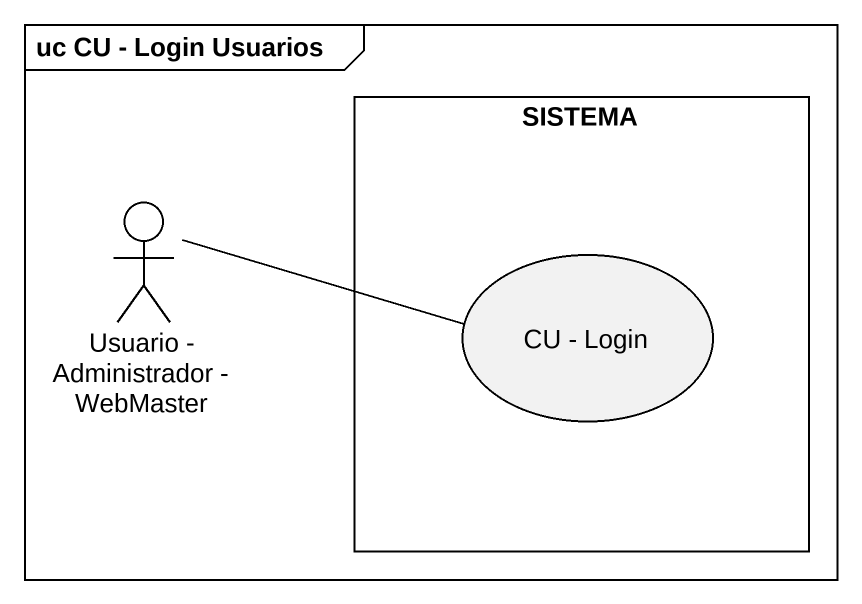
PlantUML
@startuml
mainframe uc CU - Login Usuarios
rectangle SISTEMA {
  usecase "CU - Login" as CU_Login
}
actor "Usuario - Administrador - WebMaster" as Usuario_Administrador
Usuario_Administrador -right- CU_Login
@enduml
